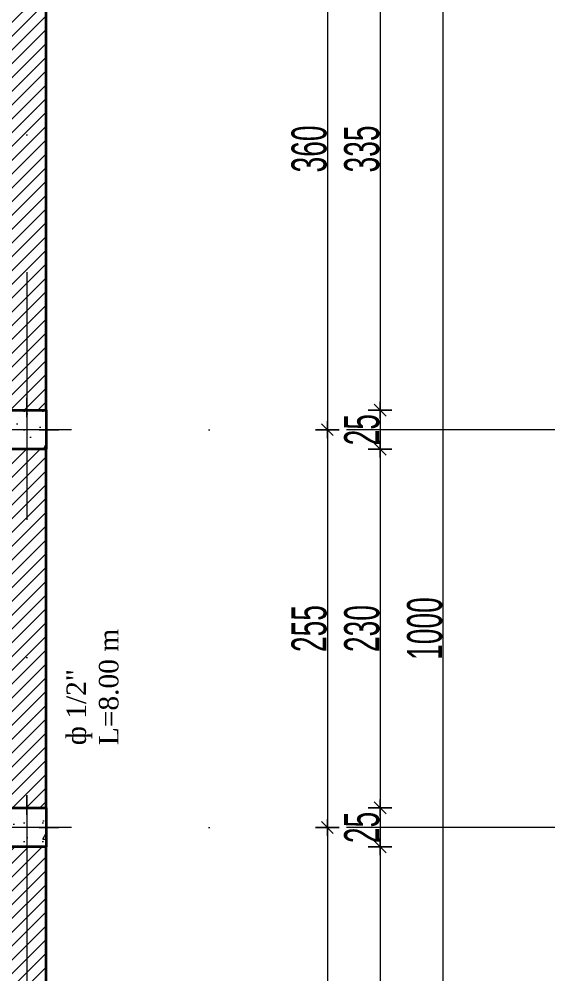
# Model space of a CAD drawing. Extents: x 19704 to 238216, y -31136 to 55916.
# Drawn here: x 220282 to 223676, y 15404 to 21525 of the extents above; entities that cross this region are included whole.
import ezdxf

# ---------------------------------------------------------------- set-up
doc = ezdxf.new("R2010")
doc.units = 0
doc.header["$LTSCALE"] = 5
doc.header["$MEASUREMENT"] = 0
doc.linetypes.add('Dot & Dashed', pattern=[670.277762, 317.5, -176.388889, 0, -176.388874])
for name, color, linetype, lineweight in [('dimenzija', 7, 'Continuous', 13), ('New_Structural - Bearing_Pen_No__20', 1, 'Continuous', 0), ('New_Structural - Bearing_Pen_No__27', 7, 'Continuous', 25), ('Text blocks_Pen_No__1', 7, 'Continuous', 13)]:
    doc.layers.add(name, color=color, linetype=linetype, lineweight=lineweight)
for name, color, linetype, lineweight, true_color in [('New_Structural - Bearing_Pen_No__168', 7, 'Continuous', 13, 0x6a6a6a), ('New_Structural - Bearing_Pen_No__169', 7, 'Continuous', 13, 0x6a6a6a), ('New_Structural - Bearing_Pen_No__8', 7, 'Continuous', 35, 0xa80f02), ('OSKI', 7, 'Continuous', 20, 0x156a84)]:
    doc.layers.add(name, color=color, linetype=linetype, lineweight=lineweight, true_color=true_color)
doc.styles.add('GENERATED_STYLE_6', font='Cambria Math.ttf')
doc.styles.add('PLATEIA', font='CGSAPPS.shx', dxfattribs={"width": 0.6})
doc.dimstyles.new('100v', dxfattribs={"dimtxt": 225, "dimasz": 1, "dimexe": 0.18, "dimexo": 0.0625, "dimgap": 4, "dimtad": 1, "dimdec": 0, "dimlfac": 0.1, "dimzin": 12, "dimdsep": 46, "dimtxsty": 'PLATEIA', "dimblk": 'A$C321216CB', "dimcen": 0.09, "dimse1": 1, "dimse2": 1, "dimclrd": 256, "dimclrt": 256, "dimadec": 3, "dimazin": 0, "dimtfac": 1, "dimtdec": 0, "dimtix": 1, "dimtmove": 2, "dimatfit": 3, "dimldrblk": 'A$C321216CB', "dimfxl": 1, "dimtolj": 1, "dimtzin": 0, "dimlwd": -1, "dimarcsym": 0})
pattern_1 = [(45, (117794.76, -49648.91), (-44.194174, 44.194174), [])]
pattern_2 = [(0, (741714.6, -11168.03), (0, 623.5383), [60, -300]), (0, (741894.6, -10856.27), (0, 623.5383), [60, -300]), (60, (741714.6, -11168.03), (-540, 311.76916), [60, -300]), (60, (742074.6, -11168.03), (-540, 311.76916), [60, -300]), (120, (741774.6, -11168.03), (540, 311.76916), [60, -300]), (120, (742134.6, -11168.03), (540, 311.76916), [60, -300]), (0, (741714.59, -11108.03), (0, 120.000005), [0, -120.000005, 0, -180.000007]), (45, (741774.59, -11108.03), (-84.852817, 84.852817), [0, -90.000004, 0, -150.000006])]

# ---------------------------------------------------------------- blocks, each defined once
blk = doc.blocks.new('A$C321216CB')
for p, q in [((0, -75.3), (0, 75.3)), ((-53.8, 0), (53.8, 0)), ((-38.1, -38.1), (38.1, 38.1))]:
    blk.add_line(p, q)
blk = doc.blocks.new('*D61')
at = {"layer": 'Defpoints', "color": 0, "transparency": 16777216}
for p in [(221181.6, 22492.6), (221181.6, 18892.6), (222260.7, 18892.6)]:
    blk.add_point(p, dxfattribs=at)
at = {"layer": 'dimenzija', "transparency": 16777216}
blk.add_line((222260.7, 22491.6), (222260.7, 18893.6), dxfattribs=at)
for p, rotation in [((222260.7, 22492.6), 90), ((222260.7, 18892.6), 270)]:
    blk.add_blockref('A$C321216CB', p, dxfattribs=dict(at, rotation=rotation))
at = {"layer": 'dimenzija', "transparency": 16777216, "insert": (222144.2, 20692.6), "char_height": 225, "attachment_point": 5, "rotation": 90, "style": 'PLATEIA'}
blk.add_mtext('\\A1;360', dxfattribs=at)
blk = doc.blocks.new('*D62')
at = {"layer": 'Defpoints', "color": 0, "transparency": 16777216}
for p in [(221181.6, 18892.6), (221600.8, 16342.6), (222260.7, 16342.6)]:
    blk.add_point(p, dxfattribs=at)
at = {"layer": 'dimenzija', "transparency": 16777216}
blk.add_line((222260.7, 18891.6), (222260.7, 16343.6), dxfattribs=at)
for p, rotation in [((222260.7, 18892.6), 90), ((222260.7, 16342.6), 270)]:
    blk.add_blockref('A$C321216CB', p, dxfattribs=dict(at, rotation=rotation))
at = {"layer": 'dimenzija', "transparency": 16777216, "insert": (222144.2, 17617.6), "char_height": 225, "attachment_point": 5, "rotation": 90, "style": 'PLATEIA'}
blk.add_mtext('\\A1;255', dxfattribs=at)
blk = doc.blocks.new('*D63')
at = {"layer": 'Defpoints', "color": 0, "transparency": 16777216}
for p in [(221600.8, 16342.6), (221806.2, 12742.6), (222260.7, 12742.6)]:
    blk.add_point(p, dxfattribs=at)
at = {"layer": 'dimenzija', "transparency": 16777216}
blk.add_line((222260.7, 16341.6), (222260.7, 12743.6), dxfattribs=at)
for p, rotation in [((222260.7, 16342.6), 90), ((222260.7, 12742.6), 270)]:
    blk.add_blockref('A$C321216CB', p, dxfattribs=dict(at, rotation=rotation))
at = {"layer": 'dimenzija', "transparency": 16777216, "insert": (222144.2, 14542.6), "char_height": 225, "attachment_point": 5, "rotation": 90, "style": 'PLATEIA'}
blk.add_mtext('\\A1;360', dxfattribs=at)
blk = doc.blocks.new('*D65')
at = {"layer": 'Defpoints', "color": 0, "transparency": 16777216}
for p in [(220456.2, 22367.6), (220456.2, 19017.6), (222598.9, 19017.6)]:
    blk.add_point(p, dxfattribs=at)
at = {"layer": 'dimenzija', "transparency": 16777216}
blk.add_line((222598.9, 22366.6), (222598.9, 19018.6), dxfattribs=at)
for p, rotation in [((222598.9, 22367.6), 90), ((222598.9, 19017.6), 270)]:
    blk.add_blockref('A$C321216CB', p, dxfattribs=dict(at, rotation=rotation))
at = {"layer": 'dimenzija', "transparency": 16777216, "insert": (222482.4, 20692.6), "char_height": 225, "attachment_point": 5, "rotation": 90, "style": 'PLATEIA'}
blk.add_mtext('\\A1;335', dxfattribs=at)
blk = doc.blocks.new('*D66')
at = {"layer": 'Defpoints', "color": 0, "transparency": 16777216}
for p in [(220456.2, 19017.6), (220456.2, 18767.6), (222598.9, 18767.6)]:
    blk.add_point(p, dxfattribs=at)
at = {"layer": 'dimenzija', "transparency": 16777216}
blk.add_line((222598.9, 19016.6), (222598.9, 18768.6), dxfattribs=at)
for p, rotation in [((222598.9, 19017.6), 90), ((222598.9, 18767.6), 270)]:
    blk.add_blockref('A$C321216CB', p, dxfattribs=dict(at, rotation=rotation))
at = {"layer": 'dimenzija', "transparency": 16777216, "insert": (222482.4, 18892.6), "char_height": 225, "attachment_point": 5, "rotation": 90, "style": 'PLATEIA'}
blk.add_mtext('\\A1;25', dxfattribs=at)
blk = doc.blocks.new('*D67')
at = {"layer": 'Defpoints', "color": 0, "transparency": 16777216}
for p in [(220456.2, 18767.6), (220456.2, 16467.6), (222598.9, 16467.6)]:
    blk.add_point(p, dxfattribs=at)
at = {"layer": 'dimenzija', "transparency": 16777216}
blk.add_line((222598.9, 18766.6), (222598.9, 16468.6), dxfattribs=at)
for p, rotation in [((222598.9, 18767.6), 90), ((222598.9, 16467.6), 270)]:
    blk.add_blockref('A$C321216CB', p, dxfattribs=dict(at, rotation=rotation))
at = {"layer": 'dimenzija', "transparency": 16777216, "insert": (222482.4, 17617.6), "char_height": 225, "attachment_point": 5, "rotation": 90, "style": 'PLATEIA'}
blk.add_mtext('\\A1;230', dxfattribs=at)
blk = doc.blocks.new('*D68')
at = {"layer": 'Defpoints', "color": 0, "transparency": 16777216}
for p in [(220456.2, 16467.6), (220456.2, 16217.6), (222598.9, 16217.6)]:
    blk.add_point(p, dxfattribs=at)
at = {"layer": 'dimenzija', "transparency": 16777216}
blk.add_line((222598.9, 16466.6), (222598.9, 16218.6), dxfattribs=at)
for p, rotation in [((222598.9, 16467.6), 90), ((222598.9, 16217.6), 270)]:
    blk.add_blockref('A$C321216CB', p, dxfattribs=dict(at, rotation=rotation))
at = {"layer": 'dimenzija', "transparency": 16777216, "insert": (222482.4, 16342.6), "char_height": 225, "attachment_point": 5, "rotation": 90, "style": 'PLATEIA'}
blk.add_mtext('\\A1;25', dxfattribs=at)
blk = doc.blocks.new('*D69')
at = {"layer": 'Defpoints', "color": 0, "transparency": 16777216}
for p in [(220456.2, 16217.6), (220456.2, 12867.6), (222598.9, 12867.6)]:
    blk.add_point(p, dxfattribs=at)
at = {"layer": 'dimenzija', "transparency": 16777216}
blk.add_line((222598.9, 16216.6), (222598.9, 12868.6), dxfattribs=at)
for p, rotation in [((222598.9, 16217.6), 90), ((222598.9, 12867.6), 270)]:
    blk.add_blockref('A$C321216CB', p, dxfattribs=dict(at, rotation=rotation))
at = {"layer": 'dimenzija', "transparency": 16777216, "insert": (222482.4, 14542.6), "char_height": 225, "attachment_point": 5, "rotation": 90, "style": 'PLATEIA'}
blk.add_mtext('\\A1;335', dxfattribs=at)
blk = doc.blocks.new('*D71')
at = {"layer": 'Defpoints', "color": 0, "transparency": 16777216}
for p in [(220456.2, 22617.6), (220456.2, 12617.6), (223002.3, 12617.6)]:
    blk.add_point(p, dxfattribs=at)
at = {"layer": 'dimenzija', "transparency": 16777216}
blk.add_line((223002.3, 22616.6), (223002.3, 12618.6), dxfattribs=at)
for p, rotation in [((223002.3, 22617.6), 90), ((223002.3, 12617.6), 270)]:
    blk.add_blockref('A$C321216CB', p, dxfattribs=dict(at, rotation=rotation))
at = {"layer": 'dimenzija', "transparency": 16777216, "insert": (222885.8, 17617.6), "char_height": 225, "attachment_point": 5, "rotation": 90, "style": 'PLATEIA'}
blk.add_mtext('\\A1;1000', dxfattribs=at)

msp = doc.modelspace()

# ---------------------------------------------------------------- hatches: boundary and pattern name
at = {"layer": 'New_Structural - Bearing_Pen_No__168', "linetype": 'Continuous', "lineweight": 13, "true_color": 0x9ea0a3}
h = msp.add_hatch(dxfattribs=at)
h.set_pattern_fill('ANSI31', color=253, scale=500, style=0)
h.set_pattern_definition(pattern_1)
h.paths.add_polyline_path([(220456.2, 22367.6), (220206.2, 22367.6), (220206.2, 19017.6), (220456.2, 19017.6)])
h = msp.add_hatch(dxfattribs=at)
h.set_pattern_fill('ANSI31', color=253, scale=500, style=0)
h.set_pattern_definition(pattern_1)
h.paths.add_polyline_path([(220456.2, 18767.6), (220206.2, 18767.6), (220206.2, 16467.6), (220456.2, 16467.6)])
h = msp.add_hatch(dxfattribs=at)
h.set_pattern_fill('ANSI31', color=253, scale=500, style=0)
h.set_pattern_definition(pattern_1)
h.paths.add_polyline_path([(220456.2, 16217.6), (220206.2, 16217.6), (220206.2, 12867.6), (220456.2, 12867.6)])
at = {"layer": 'New_Structural - Bearing_Pen_No__169', "linetype": 'Continuous', "lineweight": 13, "true_color": 0x68b353}
h = msp.add_hatch(dxfattribs=at)
h.set_pattern_fill('STRUCTURAL_CONCRETE', color=85, style=0, pattern_type=2)
h.set_pattern_definition(pattern_2)
h.paths.add_polyline_path([(220456.2, 18767.6), (220456.2, 19017.6), (220206.2, 19017.6), (220206.2, 18767.6)])
h = msp.add_hatch(dxfattribs=at)
h.set_pattern_fill('STRUCTURAL_CONCRETE', color=85, style=0, pattern_type=2)
h.set_pattern_definition(pattern_2)
h.paths.add_polyline_path([(220456.2, 16217.6), (220456.2, 16467.6), (220206.2, 16467.6), (220206.2, 16217.6)])

# ---------------------------------------------------------------- linework, layer by layer
at = {"layer": 'New_Structural - Bearing_Pen_No__20', "color": 1, "linetype": 'Continuous', "lineweight": 0}
for p, q in [((220331.2, 18972.6), (220331.2, 19097.6)), ((220411.2, 18892.6), (220536.2, 18892.6)), ((220331.2, 18812.6), (220331.2, 18687.6)), ((220331.2, 16422.6), (220331.2, 16547.6)), ((220411.2, 16342.6), (220536.2, 16342.6)), ((220331.2, 16262.6), (220331.2, 16137.6))]:
    msp.add_line(p, q, dxfattribs=at)
for p in [(220331.2, 18892.6), (220331.2, 16342.6)]:
    msp.add_point(p, dxfattribs=at)
at = {"layer": 'New_Structural - Bearing_Pen_No__27', "color": 7, "linetype": 'Continuous', "lineweight": 35}
for points in [[(220456.2, 19017.6), (220456.2, 22367.6)], [(220456.2, 16467.6), (220456.2, 18767.6)], [(220456.2, 12867.6), (220456.2, 16217.6)]]:
    msp.add_lwpolyline(points, dxfattribs=at)
at = {"layer": 'New_Structural - Bearing_Pen_No__8', "color": 14, "linetype": 'Continuous', "lineweight": 35, "true_color": 0xa80f02}
for points in [[(220456.2, 18767.6), (220206.2, 18767.6), (220206.2, 19017.6), (220456.2, 19017.6)], [(220456.2, 16217.6), (220206.2, 16217.6), (220206.2, 16467.6), (220456.2, 16467.6)]]:
    msp.add_lwpolyline(points, close=True, dxfattribs=at)
at = {"layer": 'OSKI', "linetype": 'Dot & Dashed'}
for p, q in [((220331.2, 26604.9), (220331.2, 8477)), ((223970.8, 18892.6), (206832.4, 18892.6)), ((223970.8, 16342.6), (206832.4, 16342.6))]:
    msp.add_line(p, q, dxfattribs=at)

# ---------------------------------------------------------------- texts
at = {"layer": 'Text blocks_Pen_No__1', "linetype": 'Continuous', "insert": (220586.3, 16869.8), "char_height": 125, "attachment_point": 1, "rotation": 90, "style": 'GENERATED_STYLE_6'}
msp.add_mtext('{\\fTimes New Roman|b0|i0|c204|p18;ф \\fTimes New Roman|b0|i0|c0|p18;1/2\\fTimes New Roman|b0|i0|c204|p18;"\\PL=\\fTimes New Roman|b0|i0|c0|p18;8.00\\fTimes New Roman|b0|i0|c204|p18; m}', dxfattribs=at)

# ---------------------------------------------------------------- dimensions: what is measured, and where the dimension line sits
at = {"layer": 'dimenzija'}
for base, p1, p2, picture, middle in [((223002.3, 12617.6), (220456.2, 22617.6), (220456.2, 12617.6), '*D71', (222885.8, 17617.6)), ((222260.7, 18892.6), (221181.6, 22492.6), (221181.6, 18892.6), '*D61', (222144.2, 20692.6)), ((222598.9, 19017.6), (220456.2, 22367.6), (220456.2, 19017.6), '*D65', (222482.4, 20692.6)), ((222598.9, 18767.6), (220456.2, 19017.6), (220456.2, 18767.6), '*D66', (222482.4, 18892.6)), ((222260.7, 16342.6), (221181.6, 18892.6), (221600.8, 16342.6), '*D62', (222144.2, 17617.6)), ((222598.9, 16467.6), (220456.2, 18767.6), (220456.2, 16467.6), '*D67', (222482.4, 17617.6)), ((222598.9, 16217.6), (220456.2, 16467.6), (220456.2, 16217.6), '*D68', (222482.4, 16342.6)), ((222260.7, 12742.6), (221600.8, 16342.6), (221806.2, 12742.6), '*D63', (222144.2, 14542.6)), ((222598.9, 12867.6), (220456.2, 16217.6), (220456.2, 12867.6), '*D69', (222482.4, 14542.6))]:
    dim = msp.add_linear_dim(base=base, p1=p1, p2=p2, angle=90, dimstyle='100v', dxfattribs=at)
    dim.commit()
    dim.dimension.update_dxf_attribs({"geometry": picture, "text_midpoint": middle})

doc.saveas('drawing.dxf')
